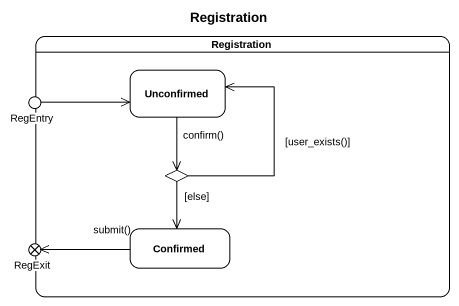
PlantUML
@startuml
title Registration
hide empty description
state Registration {
  state Unconfirmed
  state choice1 <<choice>>
  state Confirmed
}
state RegEntry <<choice>>
state RegExit <<choice>>
Unconfirmed --> choice1 : confirm()
RegEntry -right-> Unconfirmed
choice1 -up-> Unconfirmed : [user_exists()]
choice1 --> Confirmed : [else]
Confirmed -left-> RegExit : submit()
@enduml
